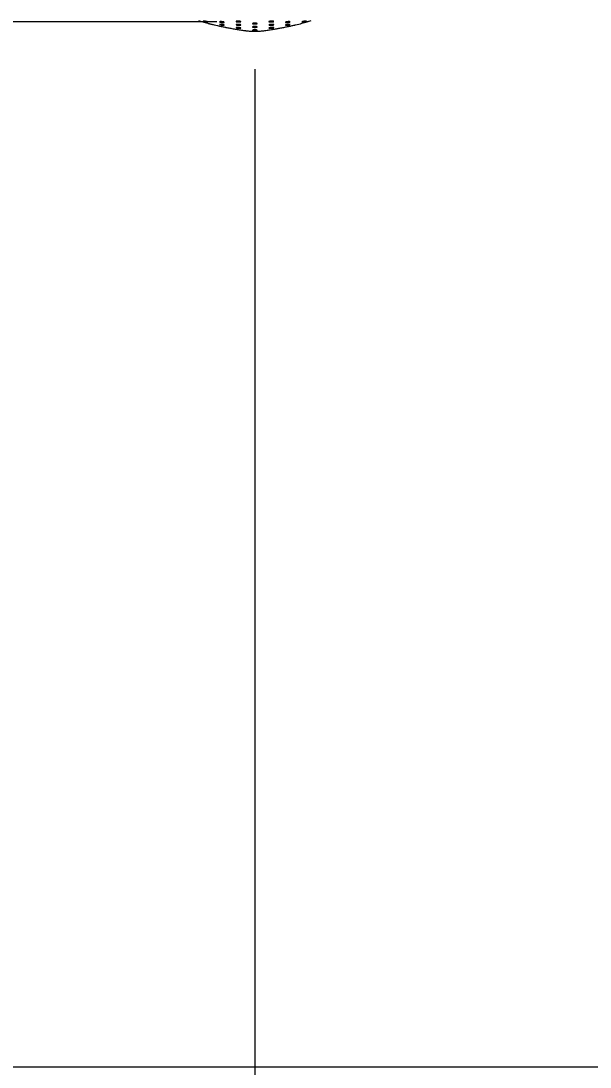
# Model space of a CAD drawing. Extents: x 1652 to 2441, y 0 to 579.
# Drawn here: x 2010.4 to 2070.3, y 247.6 to 357.6 of the extents above; entities that cross this region are included whole.
import ezdxf

# ---------------------------------------------------------------- set-up
doc = ezdxf.new("R2010")
doc.units = 0
doc.header["$LTSCALE"] = 10
doc.header["$MEASUREMENT"] = 0
doc.header["$PDMODE"] = 3
doc.header["$PDSIZE"] = -10
doc.layers.get('0').update_dxf_attribs({"linetype": 'CONTINUOUS'})
doc.layers.get('DEFPOINTS').update_dxf_attribs({"linetype": 'CONTINUOUS'})
doc.layers.add('1', color=7, linetype='CONTINUOUS')
doc.styles.add('Daelim Dimension', font='NanumGothic.ttf')
doc.dimstyles.new('DEFAULT', dxfattribs={"dimscale": 2, "dimtxt": 2, "dimasz": 2, "dimexe": 0, "dimexo": 2, "dimgap": 1, "dimtad": 1, "dimdec": 0, "dimzin": 9, "dimdsep": 46, "dimtxsty": 'Daelim Dimension', "dimcen": 0.5, "dimclrd": 5, "dimclre": 5, "dimclrt": 256, "dimadec": 1, "dimazin": 0, "dimtfac": 1, "dimtdec": 0, "dimtix": 1, "dimtmove": 0, "dimatfit": 3, "dimfxl": 1, "dimtolj": 1, "dimtzin": 1, "dimlwd": 9, "dimlwe": 9, "dimarcsym": 0})

# ---------------------------------------------------------------- blocks, each defined once
blk = doc.blocks.new('*D0')
at = {"color": 5, "lineweight": 9, "ltscale": 0.5, "transparency": 16777216}
for p, q in [((2131.05, 442.62), (1962.52, 442.62)), ((1964.52, 438.62), (1964.52, 251.62)), ((2127.99, 247.62), (1962.52, 247.62))]:
    blk.add_line(p, q, dxfattribs=at)
at = {"color": 5, "ltscale": 0.5, "transparency": 16777216}
for points in [[(1963.85, 438.62), (1965.19, 438.62), (1964.52, 442.62)], [(1963.85, 251.62), (1965.19, 251.62), (1964.52, 247.62)]]:
    blk.add_solid(points, dxfattribs=at)
at = {"layer": 'DEFPOINTS', "color": 0, "ltscale": 0.5, "transparency": 16777216}
for p in [(2135.05, 442.62), (1964.52, 247.62), (2131.99, 247.62)]:
    blk.add_point(p, dxfattribs=at)
at = {"color": 7, "ltscale": 0.5, "transparency": 16777216, "insert": (1957.08, 345.12), "char_height": 10, "attachment_point": 5, "rotation": 90, "style": 'Daelim Dimension'}
blk.add_mtext('\\A1;195', dxfattribs=at)
blk = doc.blocks.new('*D1')
at = {"color": 5, "lineweight": 9, "ltscale": 0.5, "transparency": 16777216}
for p, q in [((2030.99, 357.48), (1986.05, 357.48)), ((1988.05, 353.48), (1988.05, 251.62)), ((2127.99, 247.62), (1986.05, 247.62))]:
    blk.add_line(p, q, dxfattribs=at)
at = {"color": 5, "ltscale": 0.5, "transparency": 16777216}
for points in [[(1987.39, 353.48), (1988.72, 353.48), (1988.05, 357.48)], [(1987.39, 251.62), (1988.72, 251.62), (1988.05, 247.62)]]:
    blk.add_solid(points, dxfattribs=at)
at = {"layer": 'DEFPOINTS', "color": 0, "ltscale": 0.5, "transparency": 16777216}
for p in [(2034.99, 357.48), (1988.05, 247.62), (2131.99, 247.62)]:
    blk.add_point(p, dxfattribs=at)
at = {"color": 7, "ltscale": 0.5, "transparency": 16777216, "insert": (1980.65, 302.55), "char_height": 10, "attachment_point": 5, "rotation": 90, "style": 'Daelim Dimension'}
blk.add_mtext('\\A1;110', dxfattribs=at)
blk = doc.blocks.new('*D2')
at = {"color": 5, "lineweight": 9, "ltscale": 0.5, "transparency": 16777216}
for p, q in [((2034.99, 352.48), (2034.99, 210.29)), ((2160.99, 216.85), (2160.99, 210.29)), ((2038.99, 212.29), (2156.99, 212.29))]:
    blk.add_line(p, q, dxfattribs=at)
at = {"color": 5, "ltscale": 0.5, "transparency": 16777216}
for points in [[(2038.99, 212.96), (2038.99, 211.63), (2034.99, 212.29)], [(2156.99, 212.96), (2156.99, 211.63), (2160.99, 212.29)]]:
    blk.add_solid(points, dxfattribs=at)
at = {"layer": 'DEFPOINTS', "color": 0, "ltscale": 0.5, "transparency": 16777216}
for p in [(2034.99, 356.48), (2160.99, 220.85), (2160.99, 212.29)]:
    blk.add_point(p, dxfattribs=at)
at = {"color": 7, "ltscale": 0.5, "transparency": 16777216, "insert": (2097.99, 219.74), "char_height": 10, "attachment_point": 5, "style": 'Daelim Dimension'}
blk.add_mtext('\\A1;126', dxfattribs=at)
blk = doc.blocks.new('*D5')
at = {"color": 5, "lineweight": 9, "ltscale": 0.5, "transparency": 16777216}
for p, q in [((2127.99, 247.62), (1962.52, 247.62)), ((1964.52, 243.62), (1964.52, 92.22)), ((2143.17, 88.22), (1962.52, 88.22))]:
    blk.add_line(p, q, dxfattribs=at)
at = {"color": 5, "ltscale": 0.5, "transparency": 16777216}
for points in [[(1963.85, 243.62), (1965.19, 243.62), (1964.52, 247.62)], [(1963.85, 92.22), (1965.19, 92.22), (1964.52, 88.22)]]:
    blk.add_solid(points, dxfattribs=at)
at = {"layer": 'DEFPOINTS', "color": 0, "ltscale": 0.5, "transparency": 16777216}
for p in [(2131.99, 247.62), (1964.52, 88.22), (2147.17, 88.22)]:
    blk.add_point(p, dxfattribs=at)
at = {"color": 7, "ltscale": 0.5, "transparency": 16777216, "insert": (1957.08, 167.92), "char_height": 10, "attachment_point": 5, "rotation": 90, "style": 'Daelim Dimension'}
blk.add_mtext('\\A1;480', dxfattribs=at)

msp = doc.modelspace()

# ---------------------------------------------------------------- linework, layer by layer
at = {"layer": '1', "color": 7, "linetype": 'Continuous', "lineweight": 13}
for p, q in [((2029.8, 357.52), (2029.8, 357.46)), ((2031.53, 357.41), (2031.53, 357.48)), ((2033.26, 357.45), (2033.26, 357.54)), ((2034.99, 357.32), (2034.99, 357.24)), ((2036.72, 357.45), (2036.72, 357.54)), ((2038.46, 357.41), (2038.46, 357.48)), ((2040.19, 357.52), (2040.19, 357.46)), ((2031.53, 357.12), (2031.53, 357.19)), ((2033.26, 357.11), (2033.26, 357.2)), ((2033.26, 356.79), (2033.26, 356.87)), ((2034.99, 356.97), (2034.99, 356.88)), ((2034.99, 356.53), (2034.99, 356.62)), ((2036.72, 357.11), (2036.72, 357.2)), ((2036.72, 356.79), (2036.72, 356.87)), ((2038.46, 357.12), (2038.46, 357.19))]:
    msp.add_line(p, q, dxfattribs=at)
at = {"layer": '1', "color": 7, "linetype": 'Continuous', "lineweight": 18}
for points, knots in [([(2029.06, 357.62), (2029.19, 357.57), (2029.34, 357.52), (2029.67, 357.42), (2029.85, 357.37), (2030.08, 357.31), (2030.11, 357.3), (2030.16, 357.28), (2030.18, 357.28), (2030.26, 357.26), (2030.32, 357.24), (2030.48, 357.2), (2030.59, 357.18), (2030.94, 357.1), (2031.19, 357.04), (2031.58, 356.96), (2031.71, 356.93), (2031.88, 356.9), (2031.92, 356.89), (2031.99, 356.88), (2032.09, 356.86), (2032.19, 356.84), (2032.41, 356.8), (2032.55, 356.77), (2032.84, 356.72), (2032.98, 356.69), (2033.28, 356.64), (2033.43, 356.62), (2033.66, 356.59), (2033.73, 356.58), (2033.85, 356.56), (2033.89, 356.56), (2033.97, 356.55), (2034.01, 356.54), (2034.2, 356.52), (2034.36, 356.5), (2034.67, 356.48), (2034.83, 356.48), (2035.14, 356.48), (2035.3, 356.48), (2035.53, 356.5), (2035.61, 356.5), (2035.73, 356.51), (2035.77, 356.52), (2035.85, 356.53), (2035.89, 356.53), (2036.08, 356.55), (2036.23, 356.57), (2036.54, 356.62), (2036.69, 356.64), (2036.99, 356.69), (2037.14, 356.72), (2037.32, 356.75), (2037.36, 356.76), (2037.43, 356.77), (2037.47, 356.78), (2037.57, 356.8), (2037.65, 356.81), (2037.86, 356.85), (2038, 356.88), (2038.27, 356.93), (2038.4, 356.96), (2038.66, 357.01), (2038.79, 357.04), (2038.97, 357.08), (2039.06, 357.1), (2039.15, 357.12), (2039.21, 357.14), (2039.24, 357.14), (2039.51, 357.2), (2039.73, 357.26), (2040.13, 357.36), (2040.31, 357.42), (2040.52, 357.48), (2040.56, 357.49), (2040.64, 357.52), (2040.68, 357.53), (2040.79, 357.57), (2040.86, 357.6), (2040.92, 357.62)], [0, 0, 0, 0, 0.0625, 0.0625, 0.125, 0.125, 0.132812, 0.132812, 0.140625, 0.140625, 0.15625, 0.15625, 0.1875, 0.1875, 0.25, 0.25, 0.28125, 0.28125, 0.289063, 0.289063, 0.296875, 0.3125, 0.3125, 0.34375, 0.34375, 0.375, 0.375, 0.40625, 0.40625, 0.421875, 0.421875, 0.429688, 0.429688, 0.4375, 0.4375, 0.46875, 0.46875, 0.5, 0.5, 0.53125, 0.53125, 0.546875, 0.546875, 0.554688, 0.554688, 0.5625, 0.5625, 0.59375, 0.59375, 0.625, 0.625, 0.65625, 0.65625, 0.664063, 0.664063, 0.671875, 0.671875, 0.6875, 0.6875, 0.71875, 0.71875, 0.75, 0.75, 0.78125, 0.78125, 0.796875, 0.804688, 0.804688, 0.8125, 0.8125, 0.875, 0.875, 0.9375, 0.9375, 0.953125, 0.953125, 0.96875, 0.96875, 1, 1, 1, 1]), ([(2029.8, 357.52), (2029.78, 357.53), (2029.76, 357.53), (2029.74, 357.53), (2029.73, 357.53), (2029.72, 357.53), (2029.71, 357.53), (2029.68, 357.53), (2029.67, 357.54), (2029.65, 357.54), (2029.64, 357.54), (2029.63, 357.54), (2029.62, 357.54), (2029.61, 357.54), (2029.6, 357.54), (2029.58, 357.54), (2029.58, 357.54), (2029.57, 357.53), (2029.56, 357.53), (2029.56, 357.53), (2029.55, 357.53), (2029.55, 357.53), (2029.55, 357.53), (2029.55, 357.53), (2029.55, 357.52), (2029.55, 357.52), (2029.55, 357.52), (2029.56, 357.51), (2029.57, 357.51), (2029.57, 357.51), (2029.58, 357.51), (2029.59, 357.5), (2029.6, 357.5), (2029.61, 357.5), (2029.61, 357.5), (2029.63, 357.49), (2029.64, 357.49), (2029.66, 357.48), (2029.67, 357.48), (2029.69, 357.48), (2029.69, 357.48), (2029.72, 357.47), (2029.73, 357.47), (2029.76, 357.47), (2029.78, 357.46), (2029.8, 357.46)], [0, 0, 0, 0, 0.0625, 0.0625, 0.09375, 0.09375, 0.125, 0.125, 0.1875, 0.1875, 0.21875, 0.21875, 0.25, 0.25, 0.3125, 0.3125, 0.34375, 0.34375, 0.375, 0.40625, 0.40625, 0.4375, 0.4375, 0.5, 0.5, 0.5625, 0.5625, 0.625, 0.625, 0.65625, 0.65625, 0.6875, 0.71875, 0.71875, 0.75, 0.75, 0.8125, 0.8125, 0.84375, 0.84375, 0.875, 0.875, 0.9375, 0.9375, 1, 1, 1, 1]), ([(2029.8, 357.46), (2029.81, 357.46), (2029.83, 357.46), (2029.85, 357.46), (2029.86, 357.46), (2029.88, 357.45), (2029.88, 357.45), (2029.91, 357.45), (2029.92, 357.45), (2029.94, 357.45), (2029.95, 357.45), (2029.96, 357.45), (2029.97, 357.45), (2029.98, 357.45), (2030, 357.45), (2030.01, 357.45), (2030.01, 357.45), (2030.02, 357.45), (2030.03, 357.45), (2030.03, 357.45), (2030.04, 357.45), (2030.04, 357.46), (2030.04, 357.46), (2030.05, 357.46), (2030.05, 357.46), (2030.04, 357.47), (2030.04, 357.47), (2030.03, 357.47), (2030.02, 357.48), (2030.02, 357.48), (2030.01, 357.48), (2030, 357.48), (2029.99, 357.49), (2029.98, 357.49), (2029.98, 357.49), (2029.96, 357.5), (2029.95, 357.5), (2029.93, 357.5), (2029.92, 357.5), (2029.91, 357.51), (2029.9, 357.51), (2029.88, 357.51), (2029.86, 357.51), (2029.83, 357.52), (2029.81, 357.52), (2029.8, 357.52)], [0, 0, 0, 0, 0.0625, 0.0625, 0.09375, 0.09375, 0.125, 0.125, 0.1875, 0.1875, 0.21875, 0.21875, 0.25, 0.25, 0.3125, 0.3125, 0.34375, 0.34375, 0.375, 0.40625, 0.40625, 0.4375, 0.4375, 0.5, 0.5, 0.5625, 0.5625, 0.625, 0.625, 0.65625, 0.65625, 0.6875, 0.71875, 0.71875, 0.75, 0.75, 0.8125, 0.8125, 0.84375, 0.84375, 0.875, 0.875, 0.9375, 0.9375, 1, 1, 1, 1]), ([(2031.53, 357.48), (2031.51, 357.48), (2031.49, 357.48), (2031.47, 357.49), (2031.46, 357.49), (2031.45, 357.49), (2031.44, 357.49), (2031.42, 357.49), (2031.4, 357.49), (2031.38, 357.49), (2031.37, 357.49), (2031.36, 357.49), (2031.36, 357.49), (2031.34, 357.48), (2031.33, 357.48), (2031.31, 357.48), (2031.3, 357.48), (2031.29, 357.48), (2031.29, 357.48), (2031.29, 357.47), (2031.28, 357.47), (2031.28, 357.47), (2031.28, 357.47), (2031.28, 357.46), (2031.28, 357.46), (2031.29, 357.45), (2031.29, 357.45), (2031.3, 357.45), (2031.3, 357.45), (2031.31, 357.44), (2031.32, 357.44), (2031.33, 357.44), (2031.34, 357.44), (2031.35, 357.43), (2031.36, 357.43), (2031.38, 357.43), (2031.4, 357.42), (2031.4, 357.42), (2031.42, 357.42), (2031.42, 357.42), (2031.45, 357.41), (2031.46, 357.41), (2031.49, 357.41), (2031.51, 357.41), (2031.53, 357.41)], [0, 0, 0, 0, 0.0625, 0.0625, 0.09375, 0.09375, 0.125, 0.125, 0.1875, 0.1875, 0.21875, 0.21875, 0.25, 0.25, 0.3125, 0.3125, 0.375, 0.375, 0.40625, 0.40625, 0.4375, 0.4375, 0.5, 0.5, 0.5625, 0.5625, 0.625, 0.625, 0.65625, 0.65625, 0.6875, 0.71875, 0.71875, 0.75, 0.75, 0.8125, 0.8125, 0.84375, 0.84375, 0.875, 0.875, 0.9375, 0.9375, 1, 1, 1, 1]), ([(2031.53, 357.41), (2031.54, 357.4), (2031.56, 357.4), (2031.58, 357.4), (2031.59, 357.4), (2031.61, 357.4), (2031.62, 357.4), (2031.64, 357.4), (2031.65, 357.4), (2031.67, 357.4), (2031.68, 357.4), (2031.69, 357.4), (2031.7, 357.4), (2031.72, 357.4), (2031.73, 357.4), (2031.75, 357.41), (2031.75, 357.41), (2031.76, 357.41), (2031.77, 357.41), (2031.77, 357.41), (2031.77, 357.41), (2031.78, 357.42), (2031.78, 357.42), (2031.78, 357.42), (2031.78, 357.43), (2031.77, 357.43), (2031.76, 357.44), (2031.76, 357.44), (2031.75, 357.44), (2031.74, 357.44), (2031.74, 357.45), (2031.73, 357.45), (2031.72, 357.45), (2031.71, 357.45), (2031.69, 357.46), (2031.68, 357.46), (2031.66, 357.46), (2031.65, 357.47), (2031.64, 357.47), (2031.63, 357.47), (2031.61, 357.47), (2031.59, 357.47), (2031.56, 357.48), (2031.54, 357.48), (2031.53, 357.48)], [0, 0, 0, 0, 0.0625, 0.0625, 0.09375, 0.09375, 0.125, 0.125, 0.1875, 0.1875, 0.21875, 0.21875, 0.25, 0.25, 0.3125, 0.3125, 0.375, 0.375, 0.40625, 0.40625, 0.4375, 0.4375, 0.5, 0.5, 0.5625, 0.5625, 0.625, 0.625, 0.65625, 0.65625, 0.6875, 0.71875, 0.71875, 0.75, 0.75, 0.8125, 0.8125, 0.84375, 0.84375, 0.875, 0.875, 0.9375, 0.9375, 1, 1, 1, 1]), ([(2033.26, 357.54), (2033.24, 357.54), (2033.23, 357.54), (2033.2, 357.54), (2033.19, 357.54), (2033.18, 357.54), (2033.17, 357.54), (2033.15, 357.54), (2033.13, 357.54), (2033.11, 357.53), (2033.11, 357.53), (2033.09, 357.53), (2033.09, 357.53), (2033.07, 357.53), (2033.06, 357.53), (2033.04, 357.52), (2033.03, 357.52), (2033.03, 357.52), (2033.02, 357.52), (2033.02, 357.51), (2033.02, 357.51), (2033.01, 357.51), (2033.01, 357.51), (2033.01, 357.5), (2033.01, 357.5), (2033.02, 357.49), (2033.02, 357.49), (2033.03, 357.49), (2033.04, 357.48), (2033.04, 357.48), (2033.05, 357.48), (2033.06, 357.48), (2033.07, 357.47), (2033.09, 357.47), (2033.11, 357.47), (2033.13, 357.46), (2033.13, 357.46), (2033.15, 357.46), (2033.16, 357.46), (2033.18, 357.46), (2033.19, 357.45), (2033.23, 357.45), (2033.24, 357.45), (2033.26, 357.45)], [0, 0, 0, 0, 0.0625, 0.0625, 0.09375, 0.09375, 0.125, 0.125, 0.1875, 0.1875, 0.21875, 0.21875, 0.25, 0.25, 0.3125, 0.3125, 0.375, 0.375, 0.40625, 0.40625, 0.4375, 0.4375, 0.5, 0.5, 0.5625, 0.5625, 0.625, 0.625, 0.65625, 0.65625, 0.6875, 0.6875, 0.75, 0.75, 0.8125, 0.8125, 0.84375, 0.84375, 0.875, 0.875, 0.9375, 0.9375, 1, 1, 1, 1]), ([(2033.26, 357.45), (2033.28, 357.45), (2033.29, 357.45), (2033.32, 357.45), (2033.32, 357.45), (2033.34, 357.45), (2033.35, 357.45), (2033.37, 357.45), (2033.39, 357.45), (2033.41, 357.45), (2033.41, 357.45), (2033.43, 357.45), (2033.43, 357.45), (2033.45, 357.46), (2033.46, 357.46), (2033.48, 357.46), (2033.49, 357.47), (2033.49, 357.47), (2033.5, 357.47), (2033.5, 357.47), (2033.5, 357.47), (2033.51, 357.48), (2033.51, 357.48), (2033.51, 357.49), (2033.51, 357.49), (2033.5, 357.49), (2033.5, 357.5), (2033.49, 357.5), (2033.48, 357.5), (2033.48, 357.51), (2033.47, 357.51), (2033.46, 357.51), (2033.45, 357.51), (2033.43, 357.52), (2033.41, 357.52), (2033.39, 357.52), (2033.39, 357.53), (2033.37, 357.53), (2033.36, 357.53), (2033.34, 357.53), (2033.33, 357.53), (2033.29, 357.53), (2033.28, 357.53), (2033.26, 357.54)], [0, 0, 0, 0, 0.0625, 0.0625, 0.09375, 0.09375, 0.125, 0.125, 0.1875, 0.1875, 0.21875, 0.21875, 0.25, 0.25, 0.3125, 0.3125, 0.375, 0.375, 0.40625, 0.40625, 0.4375, 0.4375, 0.5, 0.5, 0.5625, 0.5625, 0.625, 0.625, 0.65625, 0.65625, 0.6875, 0.6875, 0.75, 0.75, 0.8125, 0.8125, 0.84375, 0.84375, 0.875, 0.875, 0.9375, 0.9375, 1, 1, 1, 1]), ([(2034.99, 357.32), (2034.98, 357.32), (2034.96, 357.32), (2034.93, 357.32), (2034.93, 357.32), (2034.91, 357.32), (2034.9, 357.32), (2034.88, 357.32), (2034.87, 357.32), (2034.85, 357.32), (2034.84, 357.31), (2034.83, 357.31), (2034.82, 357.31), (2034.8, 357.31), (2034.79, 357.31), (2034.78, 357.3), (2034.77, 357.3), (2034.77, 357.3), (2034.76, 357.3), (2034.75, 357.29), (2034.75, 357.29), (2034.75, 357.29), (2034.74, 357.29), (2034.74, 357.28), (2034.74, 357.28), (2034.74, 357.27), (2034.75, 357.27), (2034.75, 357.27), (2034.76, 357.26), (2034.77, 357.26), (2034.77, 357.26), (2034.78, 357.26), (2034.79, 357.25), (2034.8, 357.25), (2034.83, 357.25), (2034.84, 357.24), (2034.86, 357.24), (2034.87, 357.24), (2034.88, 357.24), (2034.89, 357.24), (2034.91, 357.24), (2034.93, 357.24), (2034.96, 357.24), (2034.98, 357.24), (2034.99, 357.24)], [0, 0, 0, 0, 0.0625, 0.0625, 0.09375, 0.09375, 0.125, 0.125, 0.1875, 0.1875, 0.21875, 0.21875, 0.25, 0.25, 0.3125, 0.3125, 0.34375, 0.34375, 0.375, 0.40625, 0.40625, 0.4375, 0.4375, 0.5, 0.5, 0.5625, 0.5625, 0.625, 0.625, 0.65625, 0.65625, 0.6875, 0.6875, 0.75, 0.75, 0.8125, 0.8125, 0.84375, 0.84375, 0.875, 0.875, 0.9375, 0.9375, 1, 1, 1, 1]), ([(2034.99, 357.24), (2035.01, 357.24), (2035.02, 357.24), (2035.05, 357.24), (2035.06, 357.24), (2035.07, 357.24), (2035.08, 357.24), (2035.1, 357.24), (2035.12, 357.24), (2035.14, 357.24), (2035.14, 357.24), (2035.16, 357.25), (2035.16, 357.25), (2035.18, 357.25), (2035.19, 357.25), (2035.2, 357.26), (2035.21, 357.26), (2035.22, 357.26), (2035.22, 357.26), (2035.23, 357.27), (2035.23, 357.27), (2035.24, 357.27), (2035.24, 357.27), (2035.24, 357.28), (2035.24, 357.28), (2035.24, 357.29), (2035.23, 357.29), (2035.23, 357.29), (2035.22, 357.3), (2035.22, 357.3), (2035.21, 357.3), (2035.2, 357.3), (2035.19, 357.31), (2035.18, 357.31), (2035.16, 357.31), (2035.15, 357.31), (2035.12, 357.32), (2035.12, 357.32), (2035.1, 357.32), (2035.1, 357.32), (2035.07, 357.32), (2035.06, 357.32), (2035.03, 357.32), (2035.01, 357.32), (2034.99, 357.32)], [0, 0, 0, 0, 0.0625, 0.0625, 0.09375, 0.09375, 0.125, 0.125, 0.1875, 0.1875, 0.21875, 0.21875, 0.25, 0.25, 0.3125, 0.3125, 0.34375, 0.34375, 0.375, 0.40625, 0.40625, 0.4375, 0.4375, 0.5, 0.5, 0.5625, 0.5625, 0.625, 0.625, 0.65625, 0.65625, 0.6875, 0.6875, 0.75, 0.75, 0.8125, 0.8125, 0.84375, 0.84375, 0.875, 0.875, 0.9375, 0.9375, 1, 1, 1, 1]), ([(2036.72, 357.54), (2036.71, 357.53), (2036.69, 357.53), (2036.67, 357.53), (2036.66, 357.53), (2036.64, 357.53), (2036.64, 357.53), (2036.61, 357.53), (2036.6, 357.53), (2036.58, 357.52), (2036.57, 357.52), (2036.56, 357.52), (2036.55, 357.52), (2036.54, 357.51), (2036.53, 357.51), (2036.51, 357.51), (2036.51, 357.51), (2036.5, 357.5), (2036.49, 357.5), (2036.49, 357.5), (2036.48, 357.49), (2036.48, 357.49), (2036.48, 357.49), (2036.47, 357.49), (2036.47, 357.48), (2036.47, 357.48), (2036.48, 357.48), (2036.48, 357.48), (2036.48, 357.47), (2036.49, 357.47), (2036.5, 357.47), (2036.5, 357.47), (2036.51, 357.46), (2036.51, 357.46), (2036.52, 357.46), (2036.53, 357.46), (2036.55, 357.45), (2036.56, 357.45), (2036.57, 357.45), (2036.58, 357.45), (2036.6, 357.45), (2036.61, 357.45), (2036.62, 357.45), (2036.64, 357.45), (2036.66, 357.45), (2036.69, 357.45), (2036.71, 357.45), (2036.72, 357.45)], [0, 0, 0, 0, 0.0625, 0.0625, 0.09375, 0.09375, 0.125, 0.125, 0.1875, 0.1875, 0.21875, 0.21875, 0.25, 0.25, 0.3125, 0.3125, 0.34375, 0.34375, 0.375, 0.40625, 0.40625, 0.4375, 0.4375, 0.5, 0.5, 0.53125, 0.53125, 0.5625, 0.5625, 0.625, 0.625, 0.65625, 0.65625, 0.6875, 0.6875, 0.75, 0.75, 0.78125, 0.78125, 0.8125, 0.84375, 0.84375, 0.875, 0.875, 0.9375, 0.9375, 1, 1, 1, 1]), ([(2036.72, 357.45), (2036.74, 357.45), (2036.76, 357.45), (2036.78, 357.45), (2036.79, 357.45), (2036.8, 357.46), (2036.81, 357.46), (2036.84, 357.46), (2036.85, 357.46), (2036.87, 357.46), (2036.88, 357.47), (2036.89, 357.47), (2036.9, 357.47), (2036.91, 357.47), (2036.92, 357.48), (2036.94, 357.48), (2036.94, 357.48), (2036.95, 357.48), (2036.96, 357.49), (2036.96, 357.49), (2036.97, 357.49), (2036.97, 357.49), (2036.97, 357.5), (2036.97, 357.5), (2036.97, 357.51), (2036.97, 357.51), (2036.97, 357.51), (2036.97, 357.51), (2036.97, 357.51), (2036.96, 357.52), (2036.95, 357.52), (2036.95, 357.52), (2036.94, 357.52), (2036.94, 357.52), (2036.92, 357.53), (2036.91, 357.53), (2036.9, 357.53), (2036.89, 357.53), (2036.88, 357.53), (2036.86, 357.53), (2036.85, 357.54), (2036.84, 357.54), (2036.83, 357.54), (2036.81, 357.54), (2036.79, 357.54), (2036.76, 357.54), (2036.74, 357.54), (2036.72, 357.54)], [0, 0, 0, 0, 0.0625, 0.0625, 0.09375, 0.09375, 0.125, 0.125, 0.1875, 0.1875, 0.21875, 0.21875, 0.25, 0.25, 0.3125, 0.3125, 0.34375, 0.34375, 0.375, 0.40625, 0.40625, 0.4375, 0.4375, 0.5, 0.5, 0.53125, 0.53125, 0.5625, 0.5625, 0.625, 0.625, 0.65625, 0.65625, 0.6875, 0.6875, 0.75, 0.75, 0.78125, 0.78125, 0.8125, 0.84375, 0.84375, 0.875, 0.875, 0.9375, 0.9375, 1, 1, 1, 1]), ([(2038.46, 357.48), (2038.44, 357.48), (2038.42, 357.48), (2038.4, 357.48), (2038.39, 357.47), (2038.38, 357.47), (2038.37, 357.47), (2038.35, 357.47), (2038.33, 357.47), (2038.31, 357.46), (2038.3, 357.46), (2038.29, 357.46), (2038.29, 357.46), (2038.27, 357.45), (2038.26, 357.45), (2038.24, 357.45), (2038.24, 357.44), (2038.23, 357.44), (2038.23, 357.44), (2038.22, 357.44), (2038.21, 357.43), (2038.21, 357.43), (2038.21, 357.43), (2038.21, 357.42), (2038.21, 357.42), (2038.21, 357.42), (2038.21, 357.42), (2038.21, 357.42), (2038.21, 357.41), (2038.22, 357.41), (2038.23, 357.41), (2038.23, 357.41), (2038.24, 357.41), (2038.24, 357.4), (2038.26, 357.4), (2038.27, 357.4), (2038.28, 357.4), (2038.29, 357.4), (2038.3, 357.4), (2038.32, 357.4), (2038.33, 357.4), (2038.34, 357.4), (2038.35, 357.4), (2038.37, 357.4), (2038.39, 357.4), (2038.42, 357.4), (2038.44, 357.4), (2038.46, 357.41)], [0, 0, 0, 0, 0.0625, 0.0625, 0.09375, 0.09375, 0.125, 0.125, 0.1875, 0.1875, 0.21875, 0.21875, 0.25, 0.25, 0.3125, 0.3125, 0.34375, 0.34375, 0.375, 0.40625, 0.40625, 0.4375, 0.4375, 0.5, 0.5, 0.53125, 0.53125, 0.5625, 0.5625, 0.625, 0.625, 0.65625, 0.65625, 0.6875, 0.6875, 0.75, 0.75, 0.78125, 0.78125, 0.8125, 0.84375, 0.84375, 0.875, 0.875, 0.9375, 0.9375, 1, 1, 1, 1]), ([(2038.46, 357.41), (2038.47, 357.41), (2038.49, 357.41), (2038.51, 357.41), (2038.52, 357.41), (2038.54, 357.41), (2038.54, 357.42), (2038.57, 357.42), (2038.58, 357.42), (2038.61, 357.43), (2038.62, 357.43), (2038.64, 357.44), (2038.65, 357.44), (2038.67, 357.44), (2038.67, 357.44), (2038.68, 357.45), (2038.69, 357.45), (2038.69, 357.45), (2038.7, 357.45), (2038.7, 357.46), (2038.7, 357.46), (2038.71, 357.46), (2038.71, 357.47), (2038.71, 357.47), (2038.7, 357.47), (2038.7, 357.47), (2038.7, 357.47), (2038.69, 357.48), (2038.68, 357.48), (2038.68, 357.48), (2038.67, 357.48), (2038.67, 357.48), (2038.66, 357.48), (2038.65, 357.48), (2038.63, 357.49), (2038.62, 357.49), (2038.61, 357.49), (2038.6, 357.49), (2038.58, 357.49), (2038.57, 357.49), (2038.56, 357.49), (2038.54, 357.49), (2038.52, 357.49), (2038.49, 357.48), (2038.47, 357.48), (2038.46, 357.48)], [0, 0, 0, 0, 0.0625, 0.0625, 0.09375, 0.09375, 0.125, 0.125, 0.1875, 0.1875, 0.25, 0.25, 0.3125, 0.3125, 0.34375, 0.34375, 0.375, 0.40625, 0.40625, 0.4375, 0.4375, 0.5, 0.5, 0.53125, 0.53125, 0.5625, 0.5625, 0.625, 0.625, 0.65625, 0.65625, 0.6875, 0.6875, 0.75, 0.75, 0.78125, 0.78125, 0.8125, 0.84375, 0.84375, 0.875, 0.875, 0.9375, 0.9375, 1, 1, 1, 1]), ([(2040.19, 357.52), (2040.17, 357.52), (2040.16, 357.52), (2040.13, 357.52), (2040.12, 357.51), (2040.11, 357.51), (2040.1, 357.51), (2040.08, 357.51), (2040.06, 357.5), (2040.04, 357.5), (2040.02, 357.5), (2040, 357.49), (2039.99, 357.49), (2039.98, 357.48), (2039.97, 357.48), (2039.96, 357.48), (2039.96, 357.48), (2039.95, 357.47), (2039.95, 357.47), (2039.94, 357.47), (2039.94, 357.46), (2039.94, 357.46), (2039.94, 357.46), (2039.94, 357.46), (2039.94, 357.46), (2039.95, 357.45), (2039.95, 357.45), (2039.96, 357.45), (2039.97, 357.45), (2039.99, 357.45), (2040, 357.45), (2040.02, 357.45), (2040.02, 357.45), (2040.04, 357.45), (2040.05, 357.45), (2040.06, 357.45), (2040.08, 357.45), (2040.08, 357.45), (2040.11, 357.45), (2040.12, 357.46), (2040.16, 357.46), (2040.17, 357.46), (2040.19, 357.46)], [0, 0, 0, 0, 0.0625, 0.0625, 0.09375, 0.09375, 0.125, 0.125, 0.1875, 0.1875, 0.25, 0.25, 0.3125, 0.3125, 0.34375, 0.34375, 0.375, 0.375, 0.4375, 0.4375, 0.5, 0.5, 0.53125, 0.53125, 0.5625, 0.5625, 0.625, 0.625, 0.6875, 0.6875, 0.75, 0.75, 0.78125, 0.78125, 0.8125, 0.84375, 0.84375, 0.875, 0.875, 0.9375, 0.9375, 1, 1, 1, 1]), ([(2040.19, 357.46), (2040.2, 357.46), (2040.22, 357.47), (2040.24, 357.47), (2040.25, 357.47), (2040.27, 357.47), (2040.28, 357.48), (2040.3, 357.48), (2040.31, 357.48), (2040.34, 357.49), (2040.35, 357.49), (2040.38, 357.5), (2040.39, 357.5), (2040.4, 357.5), (2040.4, 357.51), (2040.41, 357.51), (2040.42, 357.51), (2040.42, 357.51), (2040.43, 357.52), (2040.44, 357.52), (2040.44, 357.52), (2040.44, 357.53), (2040.44, 357.53), (2040.44, 357.53), (2040.44, 357.53), (2040.43, 357.53), (2040.43, 357.53), (2040.41, 357.53), (2040.41, 357.54), (2040.39, 357.54), (2040.38, 357.54), (2040.36, 357.54), (2040.35, 357.54), (2040.34, 357.54), (2040.33, 357.54), (2040.31, 357.54), (2040.3, 357.53), (2040.29, 357.53), (2040.27, 357.53), (2040.25, 357.53), (2040.22, 357.53), (2040.2, 357.53), (2040.19, 357.52)], [0, 0, 0, 0, 0.0625, 0.0625, 0.09375, 0.09375, 0.125, 0.125, 0.1875, 0.1875, 0.25, 0.25, 0.3125, 0.3125, 0.34375, 0.34375, 0.375, 0.375, 0.4375, 0.4375, 0.5, 0.5, 0.53125, 0.53125, 0.5625, 0.5625, 0.625, 0.625, 0.6875, 0.6875, 0.75, 0.75, 0.78125, 0.78125, 0.8125, 0.84375, 0.84375, 0.875, 0.875, 0.9375, 0.9375, 1, 1, 1, 1]), ([(2031.53, 357.19), (2031.51, 357.19), (2031.49, 357.19), (2031.47, 357.19), (2031.46, 357.19), (2031.45, 357.2), (2031.44, 357.2), (2031.42, 357.2), (2031.4, 357.2), (2031.38, 357.2), (2031.37, 357.2), (2031.36, 357.2), (2031.36, 357.2), (2031.34, 357.2), (2031.33, 357.2), (2031.31, 357.2), (2031.31, 357.2), (2031.3, 357.2), (2031.3, 357.19), (2031.29, 357.19), (2031.29, 357.19), (2031.28, 357.19), (2031.28, 357.19), (2031.28, 357.19), (2031.28, 357.18), (2031.28, 357.18), (2031.29, 357.17), (2031.29, 357.17), (2031.3, 357.17), (2031.3, 357.17), (2031.31, 357.16), (2031.32, 357.16), (2031.33, 357.16), (2031.34, 357.16), (2031.35, 357.15), (2031.36, 357.15), (2031.38, 357.15), (2031.4, 357.14), (2031.4, 357.14), (2031.42, 357.14), (2031.42, 357.14), (2031.45, 357.13), (2031.46, 357.13), (2031.49, 357.13), (2031.51, 357.12), (2031.53, 357.12)], [0, 0, 0, 0, 0.0625, 0.0625, 0.09375, 0.09375, 0.125, 0.125, 0.1875, 0.1875, 0.21875, 0.21875, 0.25, 0.25, 0.3125, 0.3125, 0.34375, 0.34375, 0.375, 0.40625, 0.40625, 0.4375, 0.4375, 0.5, 0.5, 0.5625, 0.5625, 0.625, 0.625, 0.65625, 0.65625, 0.6875, 0.71875, 0.71875, 0.75, 0.75, 0.8125, 0.8125, 0.84375, 0.84375, 0.875, 0.875, 0.9375, 0.9375, 1, 1, 1, 1]), ([(2031.53, 357.12), (2031.54, 357.12), (2031.56, 357.12), (2031.58, 357.12), (2031.59, 357.11), (2031.61, 357.11), (2031.62, 357.11), (2031.64, 357.11), (2031.65, 357.11), (2031.67, 357.11), (2031.68, 357.11), (2031.69, 357.11), (2031.7, 357.11), (2031.72, 357.11), (2031.73, 357.11), (2031.74, 357.11), (2031.75, 357.11), (2031.75, 357.11), (2031.76, 357.12), (2031.77, 357.12), (2031.77, 357.12), (2031.77, 357.12), (2031.78, 357.12), (2031.78, 357.12), (2031.78, 357.13), (2031.78, 357.13), (2031.77, 357.14), (2031.76, 357.14), (2031.76, 357.14), (2031.75, 357.14), (2031.74, 357.15), (2031.74, 357.15), (2031.73, 357.15), (2031.72, 357.16), (2031.71, 357.16), (2031.69, 357.16), (2031.68, 357.16), (2031.66, 357.17), (2031.65, 357.17), (2031.64, 357.17), (2031.63, 357.17), (2031.61, 357.18), (2031.59, 357.18), (2031.56, 357.18), (2031.54, 357.19), (2031.53, 357.19)], [0, 0, 0, 0, 0.0625, 0.0625, 0.09375, 0.09375, 0.125, 0.125, 0.1875, 0.1875, 0.21875, 0.21875, 0.25, 0.25, 0.3125, 0.3125, 0.34375, 0.34375, 0.375, 0.40625, 0.40625, 0.4375, 0.4375, 0.5, 0.5, 0.5625, 0.5625, 0.625, 0.625, 0.65625, 0.65625, 0.6875, 0.71875, 0.71875, 0.75, 0.75, 0.8125, 0.8125, 0.84375, 0.84375, 0.875, 0.875, 0.9375, 0.9375, 1, 1, 1, 1]), ([(2033.26, 357.2), (2033.24, 357.2), (2033.23, 357.2), (2033.2, 357.2), (2033.19, 357.2), (2033.18, 357.2), (2033.17, 357.2), (2033.15, 357.2), (2033.13, 357.2), (2033.11, 357.2), (2033.11, 357.2), (2033.09, 357.2), (2033.09, 357.19), (2033.07, 357.19), (2033.06, 357.19), (2033.04, 357.19), (2033.03, 357.19), (2033.03, 357.18), (2033.02, 357.18), (2033.02, 357.18), (2033.02, 357.18), (2033.01, 357.17), (2033.01, 357.17), (2033.01, 357.17), (2033.01, 357.16), (2033.02, 357.16), (2033.02, 357.16), (2033.03, 357.15), (2033.04, 357.15), (2033.04, 357.15), (2033.05, 357.15), (2033.06, 357.14), (2033.07, 357.14), (2033.09, 357.13), (2033.11, 357.13), (2033.13, 357.13), (2033.13, 357.13), (2033.15, 357.12), (2033.16, 357.12), (2033.18, 357.12), (2033.19, 357.12), (2033.23, 357.12), (2033.24, 357.11), (2033.26, 357.11)], [0, 0, 0, 0, 0.0625, 0.0625, 0.09375, 0.09375, 0.125, 0.125, 0.1875, 0.1875, 0.21875, 0.21875, 0.25, 0.25, 0.3125, 0.3125, 0.375, 0.375, 0.40625, 0.40625, 0.4375, 0.4375, 0.5, 0.5, 0.5625, 0.5625, 0.625, 0.625, 0.65625, 0.65625, 0.6875, 0.6875, 0.75, 0.75, 0.8125, 0.8125, 0.84375, 0.84375, 0.875, 0.875, 0.9375, 0.9375, 1, 1, 1, 1]), ([(2033.26, 356.87), (2033.24, 356.87), (2033.23, 356.87), (2033.2, 356.87), (2033.19, 356.87), (2033.18, 356.88), (2033.17, 356.88), (2033.15, 356.88), (2033.13, 356.88), (2033.11, 356.88), (2033.11, 356.88), (2033.09, 356.88), (2033.09, 356.88), (2033.07, 356.87), (2033.06, 356.87), (2033.05, 356.87), (2033.04, 356.87), (2033.03, 356.87), (2033.03, 356.87), (2033.02, 356.87), (2033.02, 356.86), (2033.02, 356.86), (2033.01, 356.86), (2033.01, 356.86), (2033.01, 356.85), (2033.01, 356.85), (2033.02, 356.84), (2033.02, 356.84), (2033.03, 356.84), (2033.04, 356.84), (2033.04, 356.83), (2033.05, 356.83), (2033.06, 356.83), (2033.07, 356.83), (2033.08, 356.82), (2033.09, 356.82), (2033.11, 356.82), (2033.13, 356.81), (2033.13, 356.81), (2033.15, 356.81), (2033.16, 356.81), (2033.18, 356.8), (2033.19, 356.8), (2033.23, 356.8), (2033.24, 356.8), (2033.26, 356.79)], [0, 0, 0, 0, 0.0625, 0.0625, 0.09375, 0.09375, 0.125, 0.125, 0.1875, 0.1875, 0.21875, 0.21875, 0.25, 0.25, 0.3125, 0.3125, 0.34375, 0.34375, 0.375, 0.40625, 0.40625, 0.4375, 0.4375, 0.5, 0.5, 0.5625, 0.5625, 0.625, 0.625, 0.65625, 0.65625, 0.6875, 0.71875, 0.71875, 0.75, 0.75, 0.8125, 0.8125, 0.84375, 0.84375, 0.875, 0.875, 0.9375, 0.9375, 1, 1, 1, 1]), ([(2033.26, 357.11), (2033.28, 357.11), (2033.29, 357.11), (2033.32, 357.11), (2033.32, 357.11), (2033.34, 357.11), (2033.35, 357.11), (2033.37, 357.11), (2033.39, 357.11), (2033.41, 357.11), (2033.41, 357.11), (2033.43, 357.11), (2033.43, 357.11), (2033.45, 357.12), (2033.46, 357.12), (2033.48, 357.12), (2033.49, 357.12), (2033.49, 357.13), (2033.5, 357.13), (2033.5, 357.13), (2033.5, 357.13), (2033.51, 357.14), (2033.51, 357.14), (2033.51, 357.14), (2033.51, 357.15), (2033.5, 357.15), (2033.5, 357.16), (2033.49, 357.16), (2033.48, 357.16), (2033.48, 357.16), (2033.47, 357.17), (2033.46, 357.17), (2033.45, 357.17), (2033.43, 357.18), (2033.41, 357.18), (2033.39, 357.18), (2033.39, 357.18), (2033.37, 357.19), (2033.36, 357.19), (2033.34, 357.19), (2033.33, 357.19), (2033.29, 357.19), (2033.28, 357.2), (2033.26, 357.2)], [0, 0, 0, 0, 0.0625, 0.0625, 0.09375, 0.09375, 0.125, 0.125, 0.1875, 0.1875, 0.21875, 0.21875, 0.25, 0.25, 0.3125, 0.3125, 0.375, 0.375, 0.40625, 0.40625, 0.4375, 0.4375, 0.5, 0.5, 0.5625, 0.5625, 0.625, 0.625, 0.65625, 0.65625, 0.6875, 0.6875, 0.75, 0.75, 0.8125, 0.8125, 0.84375, 0.84375, 0.875, 0.875, 0.9375, 0.9375, 1, 1, 1, 1]), ([(2033.26, 356.79), (2033.28, 356.79), (2033.29, 356.79), (2033.32, 356.79), (2033.32, 356.79), (2033.34, 356.79), (2033.35, 356.79), (2033.37, 356.79), (2033.39, 356.79), (2033.41, 356.79), (2033.41, 356.79), (2033.43, 356.79), (2033.43, 356.79), (2033.45, 356.79), (2033.46, 356.79), (2033.48, 356.79), (2033.49, 356.8), (2033.49, 356.8), (2033.5, 356.8), (2033.5, 356.8), (2033.5, 356.8), (2033.51, 356.81), (2033.51, 356.81), (2033.51, 356.81), (2033.51, 356.82), (2033.5, 356.82), (2033.5, 356.83), (2033.49, 356.83), (2033.48, 356.83), (2033.48, 356.83), (2033.47, 356.84), (2033.46, 356.84), (2033.45, 356.84), (2033.44, 356.84), (2033.43, 356.85), (2033.41, 356.85), (2033.39, 356.85), (2033.39, 356.86), (2033.37, 356.86), (2033.36, 356.86), (2033.34, 356.86), (2033.33, 356.86), (2033.29, 356.87), (2033.28, 356.87), (2033.26, 356.87)], [0, 0, 0, 0, 0.0625, 0.0625, 0.09375, 0.09375, 0.125, 0.125, 0.1875, 0.1875, 0.21875, 0.21875, 0.25, 0.25, 0.3125, 0.3125, 0.375, 0.375, 0.40625, 0.40625, 0.4375, 0.4375, 0.5, 0.5, 0.5625, 0.5625, 0.625, 0.625, 0.65625, 0.65625, 0.6875, 0.71875, 0.71875, 0.75, 0.75, 0.8125, 0.8125, 0.84375, 0.84375, 0.875, 0.875, 0.9375, 0.9375, 1, 1, 1, 1]), ([(2034.99, 356.97), (2034.98, 356.97), (2034.96, 356.97), (2034.93, 356.97), (2034.93, 356.97), (2034.91, 356.97), (2034.9, 356.97), (2034.88, 356.97), (2034.87, 356.97), (2034.85, 356.96), (2034.84, 356.96), (2034.83, 356.96), (2034.82, 356.96), (2034.8, 356.96), (2034.79, 356.95), (2034.78, 356.95), (2034.77, 356.95), (2034.77, 356.95), (2034.76, 356.94), (2034.75, 356.94), (2034.75, 356.94), (2034.75, 356.94), (2034.74, 356.93), (2034.74, 356.93), (2034.74, 356.93), (2034.74, 356.92), (2034.75, 356.92), (2034.75, 356.91), (2034.76, 356.91), (2034.77, 356.91), (2034.77, 356.91), (2034.78, 356.9), (2034.79, 356.9), (2034.8, 356.9), (2034.83, 356.89), (2034.84, 356.89), (2034.86, 356.89), (2034.87, 356.89), (2034.88, 356.89), (2034.89, 356.89), (2034.91, 356.89), (2034.93, 356.88), (2034.96, 356.88), (2034.98, 356.88), (2034.99, 356.88)], [0, 0, 0, 0, 0.0625, 0.0625, 0.09375, 0.09375, 0.125, 0.125, 0.1875, 0.1875, 0.21875, 0.21875, 0.25, 0.25, 0.3125, 0.3125, 0.34375, 0.34375, 0.375, 0.40625, 0.40625, 0.4375, 0.4375, 0.5, 0.5, 0.5625, 0.5625, 0.625, 0.625, 0.65625, 0.65625, 0.6875, 0.6875, 0.75, 0.75, 0.8125, 0.8125, 0.84375, 0.84375, 0.875, 0.875, 0.9375, 0.9375, 1, 1, 1, 1]), ([(2034.99, 356.62), (2034.98, 356.62), (2034.96, 356.62), (2034.93, 356.62), (2034.93, 356.62), (2034.91, 356.62), (2034.9, 356.62), (2034.88, 356.61), (2034.87, 356.61), (2034.85, 356.61), (2034.84, 356.61), (2034.83, 356.61), (2034.82, 356.61), (2034.8, 356.6), (2034.79, 356.6), (2034.78, 356.6), (2034.77, 356.6), (2034.77, 356.6), (2034.76, 356.59), (2034.75, 356.59), (2034.75, 356.59), (2034.75, 356.59), (2034.74, 356.58), (2034.74, 356.58), (2034.74, 356.57), (2034.74, 356.57), (2034.75, 356.57), (2034.75, 356.56), (2034.76, 356.56), (2034.77, 356.56), (2034.77, 356.55), (2034.78, 356.55), (2034.79, 356.55), (2034.8, 356.55), (2034.83, 356.54), (2034.84, 356.54), (2034.86, 356.54), (2034.87, 356.54), (2034.88, 356.54), (2034.89, 356.53), (2034.91, 356.53), (2034.93, 356.53), (2034.96, 356.53), (2034.98, 356.53), (2034.99, 356.53)], [0, 0, 0, 0, 0.0625, 0.0625, 0.09375, 0.09375, 0.125, 0.125, 0.1875, 0.1875, 0.21875, 0.21875, 0.25, 0.25, 0.3125, 0.3125, 0.34375, 0.34375, 0.375, 0.40625, 0.40625, 0.4375, 0.4375, 0.5, 0.5, 0.5625, 0.5625, 0.625, 0.625, 0.65625, 0.65625, 0.6875, 0.6875, 0.75, 0.75, 0.8125, 0.8125, 0.84375, 0.84375, 0.875, 0.875, 0.9375, 0.9375, 1, 1, 1, 1]), ([(2034.99, 356.88), (2035.01, 356.88), (2035.02, 356.88), (2035.05, 356.88), (2035.06, 356.88), (2035.07, 356.89), (2035.08, 356.89), (2035.1, 356.89), (2035.12, 356.89), (2035.14, 356.89), (2035.14, 356.89), (2035.16, 356.89), (2035.16, 356.9), (2035.18, 356.9), (2035.19, 356.9), (2035.2, 356.9), (2035.21, 356.91), (2035.22, 356.91), (2035.22, 356.91), (2035.23, 356.91), (2035.23, 356.92), (2035.24, 356.92), (2035.24, 356.92), (2035.24, 356.93), (2035.24, 356.93), (2035.24, 356.93), (2035.23, 356.94), (2035.23, 356.94), (2035.22, 356.95), (2035.22, 356.95), (2035.21, 356.95), (2035.2, 356.95), (2035.19, 356.95), (2035.18, 356.96), (2035.16, 356.96), (2035.15, 356.96), (2035.12, 356.96), (2035.12, 356.97), (2035.1, 356.97), (2035.1, 356.97), (2035.07, 356.97), (2035.06, 356.97), (2035.03, 356.97), (2035.01, 356.97), (2034.99, 356.97)], [0, 0, 0, 0, 0.0625, 0.0625, 0.09375, 0.09375, 0.125, 0.125, 0.1875, 0.1875, 0.21875, 0.21875, 0.25, 0.25, 0.3125, 0.3125, 0.34375, 0.34375, 0.375, 0.40625, 0.40625, 0.4375, 0.4375, 0.5, 0.5, 0.5625, 0.5625, 0.625, 0.625, 0.65625, 0.65625, 0.6875, 0.6875, 0.75, 0.75, 0.8125, 0.8125, 0.84375, 0.84375, 0.875, 0.875, 0.9375, 0.9375, 1, 1, 1, 1]), ([(2034.99, 356.53), (2035.01, 356.53), (2035.02, 356.53), (2035.05, 356.53), (2035.06, 356.53), (2035.07, 356.53), (2035.08, 356.53), (2035.1, 356.54), (2035.12, 356.54), (2035.14, 356.54), (2035.14, 356.54), (2035.16, 356.54), (2035.16, 356.54), (2035.18, 356.55), (2035.19, 356.55), (2035.21, 356.55), (2035.22, 356.56), (2035.23, 356.56), (2035.23, 356.56), (2035.23, 356.57), (2035.24, 356.57), (2035.24, 356.57), (2035.24, 356.57), (2035.24, 356.58), (2035.24, 356.58), (2035.23, 356.59), (2035.23, 356.59), (2035.22, 356.59), (2035.22, 356.6), (2035.21, 356.6), (2035.2, 356.6), (2035.19, 356.6), (2035.18, 356.6), (2035.16, 356.61), (2035.15, 356.61), (2035.12, 356.61), (2035.12, 356.61), (2035.1, 356.61), (2035.1, 356.61), (2035.07, 356.62), (2035.06, 356.62), (2035.03, 356.62), (2035.01, 356.62), (2034.99, 356.62)], [0, 0, 0, 0, 0.0625, 0.0625, 0.09375, 0.09375, 0.125, 0.125, 0.1875, 0.1875, 0.21875, 0.21875, 0.25, 0.25, 0.3125, 0.3125, 0.375, 0.375, 0.40625, 0.40625, 0.4375, 0.4375, 0.5, 0.5, 0.5625, 0.5625, 0.625, 0.625, 0.65625, 0.65625, 0.6875, 0.6875, 0.75, 0.75, 0.8125, 0.8125, 0.84375, 0.84375, 0.875, 0.875, 0.9375, 0.9375, 1, 1, 1, 1]), ([(2036.72, 357.2), (2036.71, 357.2), (2036.69, 357.19), (2036.67, 357.19), (2036.66, 357.19), (2036.64, 357.19), (2036.64, 357.19), (2036.61, 357.19), (2036.6, 357.18), (2036.58, 357.18), (2036.57, 357.18), (2036.56, 357.18), (2036.55, 357.18), (2036.54, 357.17), (2036.53, 357.17), (2036.51, 357.17), (2036.51, 357.16), (2036.5, 357.16), (2036.49, 357.16), (2036.49, 357.16), (2036.48, 357.15), (2036.48, 357.15), (2036.48, 357.15), (2036.47, 357.14), (2036.47, 357.14), (2036.47, 357.14), (2036.48, 357.14), (2036.48, 357.13), (2036.48, 357.13), (2036.49, 357.13), (2036.5, 357.12), (2036.5, 357.12), (2036.51, 357.12), (2036.51, 357.12), (2036.52, 357.12), (2036.53, 357.12), (2036.55, 357.11), (2036.56, 357.11), (2036.57, 357.11), (2036.58, 357.11), (2036.6, 357.11), (2036.61, 357.11), (2036.62, 357.11), (2036.64, 357.11), (2036.66, 357.11), (2036.69, 357.11), (2036.71, 357.11), (2036.72, 357.11)], [0, 0, 0, 0, 0.0625, 0.0625, 0.09375, 0.09375, 0.125, 0.125, 0.1875, 0.1875, 0.21875, 0.21875, 0.25, 0.25, 0.3125, 0.3125, 0.34375, 0.34375, 0.375, 0.40625, 0.40625, 0.4375, 0.4375, 0.5, 0.5, 0.53125, 0.53125, 0.5625, 0.5625, 0.625, 0.625, 0.65625, 0.65625, 0.6875, 0.6875, 0.75, 0.75, 0.78125, 0.78125, 0.8125, 0.84375, 0.84375, 0.875, 0.875, 0.9375, 0.9375, 1, 1, 1, 1]), ([(2036.72, 356.87), (2036.71, 356.87), (2036.69, 356.87), (2036.67, 356.87), (2036.66, 356.86), (2036.64, 356.86), (2036.64, 356.86), (2036.61, 356.86), (2036.6, 356.86), (2036.58, 356.85), (2036.57, 356.85), (2036.56, 356.85), (2036.55, 356.85), (2036.54, 356.84), (2036.53, 356.84), (2036.51, 356.84), (2036.51, 356.83), (2036.5, 356.83), (2036.49, 356.83), (2036.49, 356.83), (2036.48, 356.82), (2036.48, 356.82), (2036.48, 356.82), (2036.47, 356.81), (2036.47, 356.81), (2036.47, 356.81), (2036.48, 356.81), (2036.48, 356.81), (2036.48, 356.8), (2036.49, 356.8), (2036.5, 356.8), (2036.5, 356.8), (2036.51, 356.79), (2036.51, 356.79), (2036.52, 356.79), (2036.53, 356.79), (2036.55, 356.79), (2036.56, 356.79), (2036.57, 356.79), (2036.58, 356.79), (2036.6, 356.79), (2036.61, 356.79), (2036.62, 356.79), (2036.64, 356.79), (2036.66, 356.79), (2036.69, 356.79), (2036.71, 356.79), (2036.72, 356.79)], [0, 0, 0, 0, 0.0625, 0.0625, 0.09375, 0.09375, 0.125, 0.125, 0.1875, 0.1875, 0.21875, 0.21875, 0.25, 0.25, 0.3125, 0.3125, 0.34375, 0.34375, 0.375, 0.40625, 0.40625, 0.4375, 0.4375, 0.5, 0.5, 0.53125, 0.53125, 0.5625, 0.5625, 0.625, 0.625, 0.65625, 0.65625, 0.6875, 0.6875, 0.75, 0.75, 0.78125, 0.78125, 0.8125, 0.84375, 0.84375, 0.875, 0.875, 0.9375, 0.9375, 1, 1, 1, 1]), ([(2036.72, 357.11), (2036.74, 357.11), (2036.76, 357.12), (2036.78, 357.12), (2036.79, 357.12), (2036.8, 357.12), (2036.81, 357.12), (2036.84, 357.12), (2036.85, 357.13), (2036.87, 357.13), (2036.88, 357.13), (2036.89, 357.13), (2036.9, 357.13), (2036.91, 357.14), (2036.92, 357.14), (2036.94, 357.15), (2036.94, 357.15), (2036.95, 357.15), (2036.96, 357.15), (2036.96, 357.16), (2036.97, 357.16), (2036.97, 357.16), (2036.97, 357.16), (2036.97, 357.17), (2036.97, 357.17), (2036.97, 357.17), (2036.97, 357.17), (2036.97, 357.18), (2036.97, 357.18), (2036.96, 357.18), (2036.95, 357.19), (2036.95, 357.19), (2036.94, 357.19), (2036.94, 357.19), (2036.92, 357.19), (2036.91, 357.19), (2036.9, 357.19), (2036.89, 357.2), (2036.88, 357.2), (2036.86, 357.2), (2036.85, 357.2), (2036.84, 357.2), (2036.83, 357.2), (2036.81, 357.2), (2036.79, 357.2), (2036.76, 357.2), (2036.74, 357.2), (2036.72, 357.2)], [0, 0, 0, 0, 0.0625, 0.0625, 0.09375, 0.09375, 0.125, 0.125, 0.1875, 0.1875, 0.21875, 0.21875, 0.25, 0.25, 0.3125, 0.3125, 0.34375, 0.34375, 0.375, 0.40625, 0.40625, 0.4375, 0.4375, 0.5, 0.5, 0.53125, 0.53125, 0.5625, 0.5625, 0.625, 0.625, 0.65625, 0.65625, 0.6875, 0.6875, 0.75, 0.75, 0.78125, 0.78125, 0.8125, 0.84375, 0.84375, 0.875, 0.875, 0.9375, 0.9375, 1, 1, 1, 1]), ([(2036.72, 356.79), (2036.74, 356.8), (2036.76, 356.8), (2036.78, 356.8), (2036.79, 356.8), (2036.8, 356.8), (2036.81, 356.81), (2036.83, 356.81), (2036.85, 356.81), (2036.88, 356.82), (2036.89, 356.82), (2036.91, 356.83), (2036.92, 356.83), (2036.94, 356.83), (2036.94, 356.83), (2036.95, 356.84), (2036.95, 356.84), (2036.96, 356.84), (2036.97, 356.84), (2036.97, 356.85), (2036.97, 356.85), (2036.97, 356.86), (2036.97, 356.86), (2036.97, 356.86), (2036.97, 356.86), (2036.97, 356.86), (2036.96, 356.87), (2036.95, 356.87), (2036.95, 356.87), (2036.94, 356.87), (2036.94, 356.87), (2036.92, 356.87), (2036.91, 356.87), (2036.9, 356.88), (2036.89, 356.88), (2036.88, 356.88), (2036.86, 356.88), (2036.85, 356.88), (2036.84, 356.88), (2036.83, 356.88), (2036.81, 356.88), (2036.79, 356.87), (2036.76, 356.87), (2036.74, 356.87), (2036.72, 356.87)], [0, 0, 0, 0, 0.0625, 0.0625, 0.09375, 0.09375, 0.125, 0.125, 0.1875, 0.1875, 0.25, 0.25, 0.3125, 0.3125, 0.34375, 0.34375, 0.375, 0.375, 0.4375, 0.4375, 0.5, 0.5, 0.53125, 0.53125, 0.5625, 0.5625, 0.625, 0.625, 0.65625, 0.65625, 0.6875, 0.6875, 0.75, 0.75, 0.78125, 0.78125, 0.8125, 0.84375, 0.84375, 0.875, 0.875, 0.9375, 0.9375, 1, 1, 1, 1]), ([(2038.46, 357.19), (2038.44, 357.19), (2038.42, 357.18), (2038.4, 357.18), (2038.39, 357.18), (2038.38, 357.18), (2038.37, 357.18), (2038.35, 357.17), (2038.33, 357.17), (2038.3, 357.16), (2038.29, 357.16), (2038.27, 357.16), (2038.26, 357.15), (2038.24, 357.15), (2038.24, 357.15), (2038.23, 357.14), (2038.23, 357.14), (2038.22, 357.14), (2038.21, 357.14), (2038.21, 357.13), (2038.21, 357.13), (2038.21, 357.13), (2038.21, 357.12), (2038.21, 357.12), (2038.21, 357.12), (2038.21, 357.12), (2038.22, 357.12), (2038.23, 357.11), (2038.24, 357.11), (2038.26, 357.11), (2038.27, 357.11), (2038.28, 357.11), (2038.29, 357.11), (2038.3, 357.11), (2038.32, 357.11), (2038.33, 357.11), (2038.34, 357.11), (2038.35, 357.11), (2038.38, 357.11), (2038.39, 357.11), (2038.42, 357.12), (2038.44, 357.12), (2038.46, 357.12)], [0, 0, 0, 0, 0.0625, 0.0625, 0.09375, 0.09375, 0.125, 0.125, 0.1875, 0.1875, 0.25, 0.25, 0.3125, 0.3125, 0.34375, 0.34375, 0.375, 0.375, 0.4375, 0.4375, 0.5, 0.5, 0.53125, 0.53125, 0.5625, 0.5625, 0.625, 0.625, 0.6875, 0.6875, 0.75, 0.75, 0.78125, 0.78125, 0.8125, 0.84375, 0.84375, 0.875, 0.875, 0.9375, 0.9375, 1, 1, 1, 1]), ([(2038.46, 357.12), (2038.47, 357.12), (2038.49, 357.13), (2038.51, 357.13), (2038.52, 357.13), (2038.54, 357.13), (2038.54, 357.13), (2038.57, 357.14), (2038.58, 357.14), (2038.61, 357.15), (2038.62, 357.15), (2038.64, 357.16), (2038.65, 357.16), (2038.67, 357.16), (2038.67, 357.16), (2038.68, 357.17), (2038.68, 357.17), (2038.69, 357.17), (2038.7, 357.17), (2038.7, 357.18), (2038.71, 357.18), (2038.71, 357.18), (2038.71, 357.19), (2038.7, 357.19), (2038.7, 357.19), (2038.7, 357.19), (2038.69, 357.19), (2038.68, 357.2), (2038.67, 357.2), (2038.66, 357.2), (2038.65, 357.2), (2038.63, 357.2), (2038.62, 357.2), (2038.61, 357.2), (2038.6, 357.2), (2038.58, 357.2), (2038.57, 357.2), (2038.56, 357.2), (2038.54, 357.2), (2038.52, 357.19), (2038.49, 357.19), (2038.47, 357.19), (2038.46, 357.19)], [0, 0, 0, 0, 0.0625, 0.0625, 0.09375, 0.09375, 0.125, 0.125, 0.1875, 0.1875, 0.25, 0.25, 0.3125, 0.3125, 0.34375, 0.34375, 0.375, 0.375, 0.4375, 0.4375, 0.5, 0.5, 0.53125, 0.53125, 0.5625, 0.5625, 0.625, 0.625, 0.6875, 0.6875, 0.75, 0.75, 0.78125, 0.78125, 0.8125, 0.84375, 0.84375, 0.875, 0.875, 0.9375, 0.9375, 1, 1, 1, 1])]:
    msp.add_open_spline(points, degree=3, knots=knots, dxfattribs=at)

# ---------------------------------------------------------------- dimensions: what is measured, and where the dimension line sits
at = {"color": 5, "ltscale": 0.5}
for base, p1, picture, middle in [((1964.52, 247.62), (2135.05, 442.62), '*D0', (1957.08, 345.12)), ((1988.05, 247.62), (2034.99, 357.48), '*D1', (1980.65, 302.55))]:
    dim = msp.add_linear_dim(base=base, p1=p1, p2=(2131.99, 247.62), angle=90, dimstyle='DEFAULT', override={"dimtxt": 5, "dimexe": 1, "dimclrt": 7}, dxfattribs=at)
    dim.commit()
    dim.dimension.update_dxf_attribs({"geometry": picture, "text_midpoint": middle})
dim = msp.add_linear_dim(base=(2160.99, 212.29), p1=(2034.99, 356.48), p2=(2160.99, 220.85), dimstyle='DEFAULT', override={"dimtxt": 5, "dimexe": 1, "dimclrt": 7}, dxfattribs=at)
dim.commit()
dim.dimension.update_dxf_attribs({"geometry": '*D2', "text_midpoint": (2097.99, 219.74)})
dim = msp.add_linear_dim(base=(1964.52, 88.22), p1=(2131.99, 247.62), p2=(2147.17, 88.22), angle=90, text='480', dimstyle='DEFAULT', override={"dimtxt": 5, "dimexe": 1, "dimclrt": 7}, dxfattribs=at)
dim.commit()
dim.dimension.update_dxf_attribs({"geometry": '*D5', "text_midpoint": (1957.08, 167.92)})

doc.saveas('drawing.dxf')
